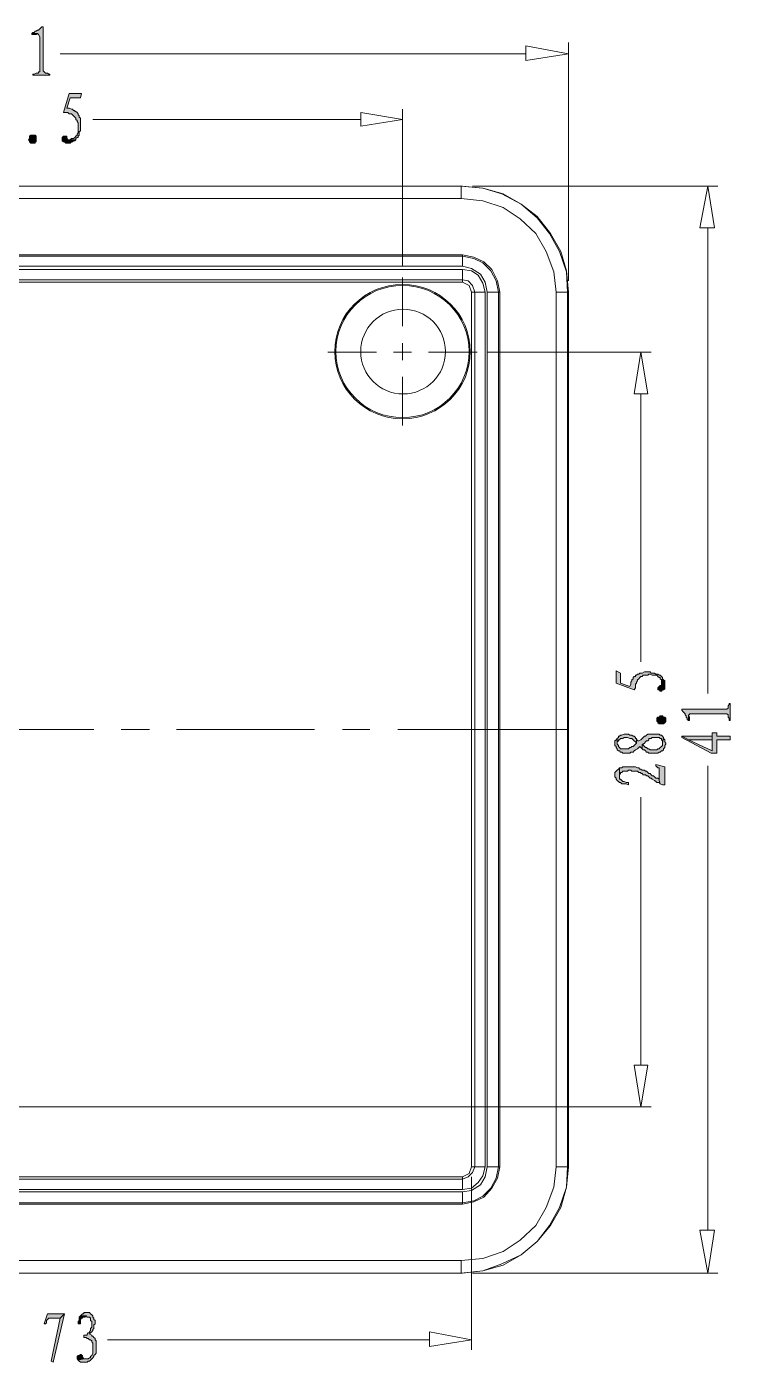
# Model space of a CAD drawing. Header units: millimetres. Extents: x 15 to 196, y 29 to 258.
# Drawn here: x 169.9 to 196.2, y 71.7 to 121.7 of the extents above; entities that cross this region are included whole.
import ezdxf

# ---------------------------------------------------------------- set-up
doc = ezdxf.new("R2010")
doc.units = ezdxf.units.MM

msp = doc.modelspace()

# ---------------------------------------------------------------- hatches: boundary and pattern name
at = {"true_color": 0xdda500}
h = msp.add_hatch(color=42, dxfattribs=at)
h.dxf.hatch_style = 2
h.paths.add_polyline_path([(170.510906, 121.705511), (170.468572, 121.705511), (170.426239, 121.663178), (170.383906, 121.620844), (170.341572, 121.578511), (170.299239, 121.578511), (170.256906, 121.536178), (170.214572, 121.536178), (170.172239, 121.493492), (170.129906, 121.493492), (170.087572, 121.451511), (170.299239, 121.451511), (170.341572, 121.409178), (170.383906, 121.324511), (170.383906, 121.282178), (170.383906, 120.054511), (170.383906, 120.012178), (170.341572, 120.012178), (170.341572, 119.969844), (170.299239, 119.969844), (170.256906, 119.969844), (170.172239, 119.927158), (170.129906, 119.927158), (170.129906, 119.884825), (170.764906, 119.884825), (170.764906, 119.927158), (170.722572, 119.927158), (170.680239, 119.969844), (170.595572, 119.969844), (170.553239, 120.012178), (170.510906, 120.054511)])
h = msp.add_hatch(color=42, dxfattribs=at)
h.dxf.hatch_style = 2
h.paths.add_polyline_path([(170.087572, 121.451511), (170.087572, 121.409178), (170.129906, 121.409178), (170.172239, 121.409178), (170.214572, 121.409178), (170.256906, 121.409178), (170.299239, 121.451511)])
h = msp.add_hatch(color=42, dxfattribs=at)
h.dxf.hatch_style = 2
h.paths.add_polyline_path([(171.950239, 119.207844), (171.484572, 119.207844), (171.272906, 118.488178), (171.315239, 118.488178), (171.357572, 118.488178), (171.442239, 118.488178), (171.484572, 118.445844), (171.526906, 118.445844), (171.569239, 118.445844), (171.611572, 118.403511), (171.653906, 118.361178), (171.696239, 118.318492), (171.738572, 118.276511), (171.738572, 118.234178), (171.780906, 118.191844), (171.780906, 118.149511), (171.823239, 118.107178), (171.823239, 118.064492), (171.823239, 118.022158), (171.823239, 117.937844), (171.823239, 117.895511), (171.823239, 117.853178), (171.823239, 117.768158), (171.823239, 117.726178), (171.780906, 117.683844), (171.780906, 117.641511), (171.738572, 117.599178), (171.696239, 117.556492), (171.653906, 117.514158), (171.611572, 117.514158), (171.569239, 117.514158), (171.526906, 117.472178), (171.484572, 117.472178), (171.442239, 117.472178), (171.738572, 117.472178), (171.738572, 117.514158), (171.780906, 117.556492), (171.823239, 117.556492), (171.823239, 117.599178), (171.865572, 117.641511), (171.865572, 117.726178), (171.865572, 117.768158), (171.907906, 117.810492), (171.907906, 117.853178), (171.907906, 117.937844), (171.907906, 117.980178), (171.907906, 118.022158), (171.907906, 118.107178), (171.907906, 118.149511), (171.907906, 118.191844), (171.907906, 118.276511), (171.865572, 118.318492), (171.865572, 118.361178), (171.823239, 118.403511), (171.823239, 118.445844), (171.780906, 118.488178), (171.738572, 118.530511), (171.696239, 118.530511), (171.696239, 118.572492), (171.653906, 118.572492), (171.611572, 118.614825), (171.569239, 118.614825), (171.484572, 118.657511), (171.442239, 118.657511), (171.399906, 118.657511), (171.526906, 119.038511), (171.907906, 119.038511)])
h = msp.add_hatch(color=42, dxfattribs=at)
h.dxf.hatch_style = 2
h.paths.add_polyline_path([(170.214572, 117.345178), (170.172239, 117.345178), (170.129906, 117.345178), (170.087572, 117.345178), (170.045239, 117.345178), (170.002906, 117.387511), (170.002906, 117.429844), (169.960572, 117.472178), (170.002906, 117.514158), (170.002906, 117.599178), (170.045239, 117.641511), (170.129906, 117.641511), (170.172239, 117.641511), (170.214572, 117.641511), (170.256906, 117.599178), (170.256906, 117.556492), (170.256906, 117.514158), (170.256906, 117.472178), (170.256906, 117.387511), (170.214572, 117.387511)])
h = msp.add_hatch(color=42, dxfattribs=at)
h.dxf.hatch_style = 2
h.paths.add_polyline_path([(171.315239, 117.599178), (171.272906, 117.599178), (171.230572, 117.556492), (171.230572, 117.514158), (171.230572, 117.472178), (171.230572, 117.429844), (171.272906, 117.387511), (171.315239, 117.387511), (171.357572, 117.345178), (171.442239, 117.345178), (171.484572, 117.345178), (171.526906, 117.345178), (171.569239, 117.387511), (171.611572, 117.387511), (171.653906, 117.429844), (171.696239, 117.429844), (171.738572, 117.472178), (171.442239, 117.472178), (171.399906, 117.556492), (171.399906, 117.599178), (171.357572, 117.599178)])
h = msp.add_hatch(color=42, dxfattribs=at)
h.dxf.hatch_style = 2
h.paths.add_polyline_path([(191.973906, 97.575511), (191.973906, 97.109844), (192.651239, 96.855492), (192.693572, 96.940511), (192.693572, 96.982844), (192.693572, 97.025178), (192.693572, 97.067511), (192.735906, 97.109844), (192.735906, 97.151825), (192.778239, 97.194511), (192.778239, 97.236844), (192.820572, 97.279178), (192.862906, 97.321511), (192.905239, 97.363844), (192.947572, 97.363844), (192.989906, 97.405825), (193.074572, 97.405825), (193.116906, 97.405825), (193.159239, 97.405825), (193.201572, 97.448158), (193.243906, 97.448158), (193.328572, 97.405825), (193.370906, 97.405825), (193.413239, 97.405825), (193.497906, 97.405825), (193.540239, 97.363844), (193.582572, 97.321511), (193.624906, 97.321511), (193.624906, 97.279178), (193.667239, 97.236844), (193.667239, 97.194511), (193.667239, 97.151825), (193.667239, 97.067511), (193.667239, 97.025178), (193.709572, 97.321511), (193.667239, 97.363844), (193.624906, 97.405825), (193.582572, 97.405825), (193.540239, 97.448158), (193.497906, 97.448158), (193.455572, 97.448158), (193.413239, 97.490844), (193.370906, 97.490844), (193.286239, 97.490844), (193.243906, 97.533178), (193.201572, 97.533178), (193.116906, 97.533178), (193.074572, 97.533178), (193.032239, 97.533178), (192.947572, 97.490844), (192.905239, 97.490844), (192.862906, 97.490844), (192.820572, 97.448158), (192.778239, 97.448158), (192.735906, 97.405825), (192.693572, 97.405825), (192.693572, 97.363844), (192.651239, 97.363844), (192.608906, 97.321511), (192.608906, 97.279178), (192.566572, 97.236844), (192.566572, 97.194511), (192.524239, 97.151825), (192.524239, 97.109844), (192.524239, 97.067511), (192.481906, 96.982844), (192.143239, 97.109844), (192.143239, 97.490844)])
h = msp.add_hatch(color=42, dxfattribs=at)
h.dxf.hatch_style = 2
h.paths.add_polyline_path([(193.540239, 96.897825), (193.540239, 96.855492), (193.582572, 96.855492), (193.624906, 96.813511), (193.667239, 96.813511), (193.709572, 96.855492), (193.751906, 96.855492), (193.794239, 96.897825), (193.794239, 96.940511), (193.794239, 96.982844), (193.794239, 97.025178), (193.794239, 97.109844), (193.794239, 97.151825), (193.794239, 97.194511), (193.751906, 97.236844), (193.709572, 97.279178), (193.709572, 97.321511), (193.667239, 97.025178), (193.624906, 97.025178), (193.582572, 96.982844), (193.540239, 96.940511)])
h = msp.add_hatch(color=42, dxfattribs=at)
h.dxf.hatch_style = 2
h.paths.add_polyline_path([(194.429239, 96.136178), (194.429239, 96.093492), (194.471572, 96.051511), (194.513906, 96.009178), (194.556239, 95.966844), (194.556239, 95.924511), (194.598572, 95.882178), (194.598572, 95.839492), (194.640906, 95.797158), (194.640906, 95.755178), (194.683239, 95.712844), (194.683239, 95.882178), (194.683239, 95.924511), (194.725572, 95.924511), (194.725572, 95.966844), (194.810239, 95.966844), (194.852572, 95.966844), (196.080239, 95.966844), (196.122572, 95.966844), (196.164906, 95.924511), (196.164906, 95.882178), (196.164906, 95.839492), (196.207239, 95.797158), (196.207239, 95.712844), (196.249572, 95.712844), (196.249572, 96.347492), (196.207239, 96.347492), (196.207239, 96.305511), (196.164906, 96.263178), (196.164906, 96.220844), (196.164906, 96.178511), (196.122572, 96.136178), (196.080239, 96.136178)])
h = msp.add_hatch(color=42, dxfattribs=at)
h.dxf.hatch_style = 2
h.paths.add_polyline_path([(193.836572, 95.797158), (193.836572, 95.755178), (193.836572, 95.712844), (193.836572, 95.670511), (193.794239, 95.628178), (193.751906, 95.585492), (193.709572, 95.585492), (193.624906, 95.585492), (193.582572, 95.585492), (193.540239, 95.628178), (193.540239, 95.670511), (193.497906, 95.670511), (193.497906, 95.712844), (193.497906, 95.755178), (193.497906, 95.797158), (193.540239, 95.839492), (193.582572, 95.839492), (193.624906, 95.882178), (193.667239, 95.882178), (193.709572, 95.882178), (193.751906, 95.839492), (193.794239, 95.839492)])
h = msp.add_hatch(color=42, dxfattribs=at)
h.dxf.hatch_style = 2
h.paths.add_polyline_path([(194.683239, 95.712844), (194.725572, 95.712844), (194.725572, 95.755178), (194.725572, 95.797158), (194.725572, 95.839492), (194.683239, 95.882178)])
h = msp.add_hatch(color=42, dxfattribs=at)
h.dxf.hatch_style = 2
h.paths.add_polyline_path([(191.931572, 94.866178), (191.931572, 94.823844), (191.931572, 94.781158), (191.973906, 94.738825), (191.973906, 94.696844), (192.016239, 94.654511), (192.016239, 94.612178), (192.058572, 94.569844), (192.100906, 94.569844), (192.143239, 94.527158), (192.185572, 94.527158), (192.227906, 94.484825), (192.270239, 94.484825), (192.354906, 94.484825), (192.439572, 94.484825), (192.481906, 94.484825), (192.524239, 94.527158), (192.566572, 94.527158), (192.608906, 94.527158), (192.651239, 94.569844), (192.693572, 94.612178), (192.778239, 94.654511), (192.820572, 94.696844), (192.862906, 94.738825), (192.905239, 94.696844), (192.947572, 94.654511), (192.947572, 94.823844), (192.989906, 94.823844), (193.032239, 94.866178), (193.074572, 94.908511), (193.116906, 94.950844), (193.159239, 94.950844), (193.201572, 94.993178), (193.201572, 95.035158), (193.243906, 95.035158), (193.286239, 95.035158), (193.328572, 95.077844), (193.413239, 95.077844), (193.455572, 95.077844), (193.497906, 95.077844), (193.582572, 95.077844), (193.624906, 95.035158), (193.667239, 95.035158), (193.667239, 94.993178), (193.709572, 94.950844), (193.709572, 94.908511), (193.709572, 94.866178), (193.751906, 95.077844), (193.709572, 95.120178), (193.667239, 95.162511), (193.624906, 95.162511), (193.582572, 95.204844), (193.497906, 95.204844), (193.455572, 95.204844), (193.413239, 95.204844), (193.370906, 95.204844), (193.286239, 95.204844), (193.243906, 95.204844), (193.201572, 95.204844), (193.159239, 95.204844), (193.116906, 95.162511), (193.074572, 95.120178), (193.032239, 95.120178), (192.989906, 95.077844), (192.947572, 95.035158), (192.905239, 94.993178), (192.820572, 94.950844), (192.778239, 94.950844), (192.735906, 95.035158), (192.735906, 94.866178), (192.693572, 94.823844), (192.651239, 94.781158), (192.608906, 94.738825), (192.566572, 94.738825), (192.524239, 94.696844), (192.481906, 94.696844), (192.439572, 94.654511), (192.397239, 94.654511), (192.354906, 94.654511), (192.312572, 94.654511), (192.227906, 94.654511), (192.185572, 94.654511), (192.143239, 94.654511), (192.100906, 94.696844), (192.058572, 94.738825), (192.058572, 94.781158), (192.016239, 94.823844), (192.016239, 94.866178), (192.016239, 95.035158), (191.973906, 94.993178), (191.931572, 94.950844), (191.931572, 94.908511)])
h = msp.add_hatch(color=42, dxfattribs=at)
h.dxf.hatch_style = 2
h.paths.add_polyline_path([(192.016239, 95.035158), (192.016239, 94.866178), (192.016239, 94.908511), (192.058572, 94.950844), (192.058572, 94.993178), (192.100906, 94.993178), (192.143239, 95.035158), (192.227906, 95.035158), (192.270239, 95.077844), (192.312572, 95.077844), (192.354906, 95.077844), (192.397239, 95.077844), (192.481906, 95.035158), (192.524239, 95.035158), (192.566572, 95.035158), (192.608906, 94.993178), (192.651239, 94.950844), (192.693572, 94.908511), (192.735906, 94.866178), (192.735906, 95.035158), (192.693572, 95.035158), (192.693572, 95.077844), (192.651239, 95.120178), (192.608906, 95.120178), (192.566572, 95.162511), (192.524239, 95.162511), (192.481906, 95.162511), (192.439572, 95.204844), (192.397239, 95.204844), (192.312572, 95.204844), (192.270239, 95.204844), (192.185572, 95.162511), (192.143239, 95.162511), (192.100906, 95.120178), (192.058572, 95.120178), (192.058572, 95.077844)])
h = msp.add_hatch(color=42, dxfattribs=at)
h.dxf.hatch_style = 2
h.paths.add_polyline_path([(192.947572, 94.654511), (192.989906, 94.612178), (193.032239, 94.612178), (193.074572, 94.569844), (193.116906, 94.527158), (193.159239, 94.527158), (193.201572, 94.484825), (193.243906, 94.484825), (193.286239, 94.484825), (193.370906, 94.484825), (193.413239, 94.484825), (193.455572, 94.484825), (193.497906, 94.484825), (193.540239, 94.484825), (193.582572, 94.527158), (193.624906, 94.527158), (193.667239, 94.569844), (193.709572, 94.569844), (193.751906, 94.612178), (193.751906, 94.654511), (193.794239, 94.696844), (193.794239, 94.738825), (193.794239, 94.781158), (193.836572, 94.823844), (193.836572, 94.866178), (193.794239, 94.908511), (193.794239, 94.950844), (193.794239, 94.993178), (193.751906, 95.035158), (193.751906, 95.077844), (193.709572, 94.866178), (193.709572, 94.823844), (193.709572, 94.781158), (193.667239, 94.738825), (193.624906, 94.696844), (193.582572, 94.654511), (193.540239, 94.654511), (193.497906, 94.612178), (193.413239, 94.612178), (193.370906, 94.612178), (193.328572, 94.612178), (193.286239, 94.612178), (193.243906, 94.612178), (193.201572, 94.654511), (193.159239, 94.654511), (193.116906, 94.696844), (193.074572, 94.696844), (193.032239, 94.738825), (192.947572, 94.823844)])
h = msp.add_hatch(color=42, dxfattribs=at)
h.dxf.hatch_style = 2
h.paths.add_polyline_path([(194.429239, 95.120178), (194.429239, 95.077844), (195.529906, 94.484825), (195.741572, 94.484825), (195.741572, 94.993178), (196.249572, 94.993178), (196.249572, 95.120178), (195.741572, 95.120178), (195.741572, 95.247178), (195.572239, 95.247178), (195.572239, 95.120178), (195.572239, 94.569844), (194.683239, 94.993178)])
h = msp.add_hatch(color=42, dxfattribs=at)
h.dxf.hatch_style = 2
h.paths.add_polyline_path([(194.429239, 95.120178), (194.683239, 94.993178), (195.572239, 94.993178), (195.572239, 94.569844), (195.572239, 95.120178)])
h = msp.add_hatch(color=42, dxfattribs=at)
h.dxf.hatch_style = 2
h.paths.add_polyline_path([(191.931572, 93.680492), (191.931572, 93.638511), (191.931572, 93.596178), (191.973906, 93.553844), (191.973906, 93.511511), (192.016239, 93.468825), (192.058572, 93.426492), (192.100906, 93.384511), (192.143239, 93.384511), (192.185572, 93.342178), (192.227906, 93.342178), (192.312572, 93.342178), (192.354906, 93.342178), (192.439572, 93.299844), (192.439572, 93.384511), (192.397239, 93.384511), (192.354906, 93.384511), (192.270239, 93.426492), (192.227906, 93.426492), (192.185572, 93.468825), (192.143239, 93.511511), (192.100906, 93.511511), (192.100906, 93.553844), (192.100906, 93.638511), (192.100906, 93.934844), (192.058572, 93.892511), (192.016239, 93.850178), (191.973906, 93.807844), (191.931572, 93.765511), (191.931572, 93.722825)])
h = msp.add_hatch(color=42, dxfattribs=at)
h.dxf.hatch_style = 2
h.paths.add_polyline_path([(192.100906, 93.934844), (192.100906, 93.638511), (192.100906, 93.680492), (192.143239, 93.722825), (192.143239, 93.765511), (192.185572, 93.765511), (192.227906, 93.807844), (192.270239, 93.807844), (192.312572, 93.807844), (192.397239, 93.807844), (192.439572, 93.850178), (192.524239, 93.850178), (192.566572, 93.807844), (192.651239, 93.807844), (192.693572, 93.807844), (192.735906, 93.807844), (192.778239, 93.807844), (192.820572, 93.765511), (192.905239, 93.765511), (192.905239, 93.722825), (192.947572, 93.722825), (192.989906, 93.680492), (193.032239, 93.680492), (193.074572, 93.680492), (193.116906, 93.638511), (193.159239, 93.638511), (193.201572, 93.596178), (193.243906, 93.553844), (193.286239, 93.553844), (193.328572, 93.511511), (193.413239, 93.468825), (193.455572, 93.426492), (193.497906, 93.384511), (193.582572, 93.384511), (193.624906, 93.342178), (193.582572, 93.468825), (193.582572, 93.511511), (193.540239, 93.553844), (193.455572, 93.553844), (193.413239, 93.596178), (193.370906, 93.638511), (193.328572, 93.638511), (193.286239, 93.680492), (193.243906, 93.722825), (193.201572, 93.722825), (193.159239, 93.765511), (193.116906, 93.807844), (193.074572, 93.807844), (193.032239, 93.850178), (192.989906, 93.850178), (192.947572, 93.850178), (192.905239, 93.892511), (192.862906, 93.892511), (192.820572, 93.934844), (192.778239, 93.934844), (192.693572, 93.976825), (192.651239, 93.976825), (192.608906, 93.976825), (192.566572, 93.976825), (192.481906, 93.976825), (192.439572, 93.976825), (192.397239, 93.976825), (192.312572, 93.976825), (192.270239, 93.976825), (192.227906, 93.976825), (192.185572, 93.934844), (192.143239, 93.934844)])
h = msp.add_hatch(color=42, dxfattribs=at)
h.dxf.hatch_style = 2
h.paths.add_polyline_path([(193.455572, 94.061844), (193.455572, 94.019511), (193.497906, 93.976825), (193.540239, 93.934844), (193.582572, 93.934844), (193.582572, 93.892511), (193.582572, 93.850178), (193.582572, 93.468825), (193.624906, 93.342178), (193.709572, 93.299844), (193.794239, 93.299844), (193.794239, 93.976825)])
h = msp.add_hatch(color=42, dxfattribs=at)
h.dxf.hatch_style = 2
h.paths.add_polyline_path([(171.315239, 73.487844), (170.680239, 73.487844), (170.553239, 73.106492), (170.595572, 73.106492), (170.637906, 73.148825), (170.637906, 73.233492), (170.680239, 73.275825), (170.722572, 73.318511), (170.764906, 73.318511), (170.807239, 73.318511), (171.145906, 73.318511)])
h = msp.add_hatch(color=42, dxfattribs=at)
h.dxf.hatch_style = 2
h.paths.add_polyline_path([(171.315239, 73.487844), (171.145906, 73.318511), (170.807239, 71.709492), (170.891906, 71.667158)])
h = msp.add_hatch(color=42, dxfattribs=at)
h.dxf.hatch_style = 2
h.paths.add_polyline_path([(172.161906, 73.529825), (172.119572, 73.529825), (172.034906, 73.529825), (172.034906, 73.487844), (171.992572, 73.487844), (171.950239, 73.445158), (171.907906, 73.402825), (172.119572, 73.402825), (172.161906, 73.360844), (172.204239, 73.360844), (172.246572, 73.360844), (172.288906, 73.318511), (172.288906, 73.275825), (172.288906, 73.233492), (172.331239, 73.191511), (172.331239, 73.106492), (172.331239, 73.064511), (172.331239, 73.021825), (172.331239, 72.979492), (172.288906, 72.937511), (172.288906, 72.852492), (172.246572, 72.810511), (172.246572, 72.767825), (172.204239, 72.767825), (172.161906, 72.725492), (172.161906, 72.683511), (172.119572, 72.683511), (172.077239, 72.683511), (172.034906, 72.683511), (172.034906, 72.598492), (172.077239, 72.598492), (172.119572, 72.598492), (172.161906, 72.556511), (172.204239, 72.556511), (172.246572, 72.513825), (172.288906, 72.513825), (172.331239, 72.471492), (172.331239, 72.429511), (172.373572, 72.386825), (172.373572, 72.302511), (172.373572, 72.260178), (172.373572, 72.217492), (172.373572, 72.133178), (172.373572, 72.090492), (172.373572, 72.048158), (172.373572, 72.006178), (172.331239, 71.921158), (172.288906, 71.879178), (172.288906, 71.836492), (172.246572, 71.836492), (172.204239, 71.794158), (172.161906, 71.794158), (172.077239, 71.794158), (172.034906, 71.794158), (171.823239, 71.752178), (171.865572, 71.709492), (171.907906, 71.667158), (171.950239, 71.667158), (171.992572, 71.667158), (172.034906, 71.667158), (172.077239, 71.667158), (172.119572, 71.667158), (172.161906, 71.667158), (172.204239, 71.709492), (172.246572, 71.709492), (172.288906, 71.752178), (172.331239, 71.794158), (172.373572, 71.836492), (172.415906, 71.879178), (172.415906, 71.921158), (172.458239, 71.963492), (172.500572, 72.006178), (172.500572, 72.090492), (172.500572, 72.133178), (172.500572, 72.175158), (172.500572, 72.217492), (172.500572, 72.302511), (172.500572, 72.344492), (172.500572, 72.386825), (172.500572, 72.471492), (172.458239, 72.513825), (172.458239, 72.556511), (172.415906, 72.598492), (172.373572, 72.640825), (172.331239, 72.640825), (172.331239, 72.683511), (172.246572, 72.725492), (172.288906, 72.767825), (172.331239, 72.810511), (172.373572, 72.852492), (172.373572, 72.894825), (172.415906, 72.937511), (172.415906, 72.979492), (172.415906, 73.064511), (172.458239, 73.106492), (172.458239, 73.148825), (172.458239, 73.191511), (172.458239, 73.233492), (172.415906, 73.275825), (172.415906, 73.318511), (172.373572, 73.360844), (172.373572, 73.402825), (172.331239, 73.445158), (172.288906, 73.487844), (172.246572, 73.529825), (172.204239, 73.529825)])
h = msp.add_hatch(color=42, dxfattribs=at)
h.dxf.hatch_style = 2
h.paths.add_polyline_path([(171.907906, 73.402825), (171.865572, 73.360844), (171.865572, 73.275825), (171.865572, 73.233492), (171.823239, 73.191511), (171.823239, 73.106492), (171.907906, 73.106492), (171.907906, 73.148825), (171.907906, 73.191511), (171.907906, 73.275825), (171.950239, 73.318511), (171.992572, 73.318511), (171.992572, 73.360844), (172.034906, 73.360844), (172.077239, 73.360844), (172.119572, 73.402825)])
h = msp.add_hatch(color=42, dxfattribs=at)
h.dxf.hatch_style = 2
h.paths.add_polyline_path([(171.907906, 71.963492), (171.865572, 71.921158), (171.823239, 71.921158), (171.780906, 71.879178), (171.780906, 71.836492), (171.780906, 71.794158), (171.823239, 71.752178), (172.034906, 71.794158), (171.992572, 71.879178), (171.992572, 71.921158), (171.950239, 71.921158), (171.950239, 71.963492)])

# ---------------------------------------------------------------- linework, layer by layer
at = {"color": 42, "lineweight": 0, "true_color": 0xdda500}
for points in [[(170.510906, 121.705511), (170.468572, 121.705511), (170.426239, 121.663178), (170.383906, 121.620844), (170.341572, 121.578511), (170.299239, 121.578511), (170.256906, 121.536178), (170.214572, 121.536178), (170.172239, 121.493492), (170.129906, 121.493492), (170.087572, 121.451511), (170.299239, 121.451511), (170.341572, 121.409178), (170.383906, 121.324511), (170.383906, 121.282178), (170.383906, 120.054511), (170.383906, 120.012178), (170.341572, 120.012178), (170.341572, 119.969844), (170.299239, 119.969844), (170.256906, 119.969844), (170.172239, 119.927158), (170.129906, 119.927158), (170.129906, 119.884825), (170.764906, 119.884825), (170.764906, 119.927158), (170.722572, 119.927158), (170.680239, 119.969844), (170.595572, 119.969844), (170.553239, 120.012178), (170.510906, 120.054511)], [(170.087572, 121.451511), (170.087572, 121.409178), (170.129906, 121.409178), (170.172239, 121.409178), (170.214572, 121.409178), (170.256906, 121.409178), (170.299239, 121.451511)], [(171.950239, 119.207844), (171.484572, 119.207844), (171.272906, 118.488178), (171.315239, 118.488178), (171.357572, 118.488178), (171.442239, 118.488178), (171.484572, 118.445844), (171.526906, 118.445844), (171.569239, 118.445844), (171.611572, 118.403511), (171.653906, 118.361178), (171.696239, 118.318492), (171.738572, 118.276511), (171.738572, 118.234178), (171.780906, 118.191844), (171.780906, 118.149511), (171.823239, 118.107178), (171.823239, 118.064492), (171.823239, 118.022158), (171.823239, 117.937844), (171.823239, 117.895511), (171.823239, 117.853178), (171.823239, 117.768158), (171.823239, 117.726178), (171.780906, 117.683844), (171.780906, 117.641511), (171.738572, 117.599178), (171.696239, 117.556492), (171.653906, 117.514158), (171.611572, 117.514158), (171.569239, 117.514158), (171.526906, 117.472178), (171.484572, 117.472178), (171.442239, 117.472178), (171.738572, 117.472178), (171.738572, 117.514158), (171.780906, 117.556492), (171.823239, 117.556492), (171.823239, 117.599178), (171.865572, 117.641511), (171.865572, 117.726178), (171.865572, 117.768158), (171.907906, 117.810492), (171.907906, 117.853178), (171.907906, 117.937844), (171.907906, 117.980178), (171.907906, 118.022158), (171.907906, 118.107178), (171.907906, 118.149511), (171.907906, 118.191844), (171.907906, 118.276511), (171.865572, 118.318492), (171.865572, 118.361178), (171.823239, 118.403511), (171.823239, 118.445844), (171.780906, 118.488178), (171.738572, 118.530511), (171.696239, 118.530511), (171.696239, 118.572492), (171.653906, 118.572492), (171.611572, 118.614825), (171.569239, 118.614825), (171.484572, 118.657511), (171.442239, 118.657511), (171.399906, 118.657511), (171.526906, 119.038511), (171.907906, 119.038511)], [(170.214572, 117.345178), (170.172239, 117.345178), (170.129906, 117.345178), (170.087572, 117.345178), (170.045239, 117.345178), (170.002906, 117.387511), (170.002906, 117.429844), (169.960572, 117.472178), (170.002906, 117.514158), (170.002906, 117.599178), (170.045239, 117.641511), (170.129906, 117.641511), (170.172239, 117.641511), (170.214572, 117.641511), (170.256906, 117.599178), (170.256906, 117.556492), (170.256906, 117.514158), (170.256906, 117.472178), (170.256906, 117.387511), (170.214572, 117.387511)], [(171.315239, 117.599178), (171.272906, 117.599178), (171.230572, 117.556492), (171.230572, 117.514158), (171.230572, 117.472178), (171.230572, 117.429844), (171.272906, 117.387511), (171.315239, 117.387511), (171.357572, 117.345178), (171.442239, 117.345178), (171.484572, 117.345178), (171.526906, 117.345178), (171.569239, 117.387511), (171.611572, 117.387511), (171.653906, 117.429844), (171.696239, 117.429844), (171.738572, 117.472178), (171.442239, 117.472178), (171.399906, 117.556492), (171.399906, 117.599178), (171.357572, 117.599178)], [(191.973906, 97.575511), (191.973906, 97.109844), (192.651239, 96.855492), (192.693572, 96.940511), (192.693572, 96.982844), (192.693572, 97.025178), (192.693572, 97.067511), (192.735906, 97.109844), (192.735906, 97.151825), (192.778239, 97.194511), (192.778239, 97.236844), (192.820572, 97.279178), (192.862906, 97.321511), (192.905239, 97.363844), (192.947572, 97.363844), (192.989906, 97.405825), (193.074572, 97.405825), (193.116906, 97.405825), (193.159239, 97.405825), (193.201572, 97.448158), (193.243906, 97.448158), (193.328572, 97.405825), (193.370906, 97.405825), (193.413239, 97.405825), (193.497906, 97.405825), (193.540239, 97.363844), (193.582572, 97.321511), (193.624906, 97.321511), (193.624906, 97.279178), (193.667239, 97.236844), (193.667239, 97.194511), (193.667239, 97.151825), (193.667239, 97.067511), (193.667239, 97.025178), (193.709572, 97.321511), (193.667239, 97.363844), (193.624906, 97.405825), (193.582572, 97.405825), (193.540239, 97.448158), (193.497906, 97.448158), (193.455572, 97.448158), (193.413239, 97.490844), (193.370906, 97.490844), (193.286239, 97.490844), (193.243906, 97.533178), (193.201572, 97.533178), (193.116906, 97.533178), (193.074572, 97.533178), (193.032239, 97.533178), (192.947572, 97.490844), (192.905239, 97.490844), (192.862906, 97.490844), (192.820572, 97.448158), (192.778239, 97.448158), (192.735906, 97.405825), (192.693572, 97.405825), (192.693572, 97.363844), (192.651239, 97.363844), (192.608906, 97.321511), (192.608906, 97.279178), (192.566572, 97.236844), (192.566572, 97.194511), (192.524239, 97.151825), (192.524239, 97.109844), (192.524239, 97.067511), (192.481906, 96.982844), (192.143239, 97.109844), (192.143239, 97.490844)], [(193.540239, 96.897825), (193.540239, 96.855492), (193.582572, 96.855492), (193.624906, 96.813511), (193.667239, 96.813511), (193.709572, 96.855492), (193.751906, 96.855492), (193.794239, 96.897825), (193.794239, 96.940511), (193.794239, 96.982844), (193.794239, 97.025178), (193.794239, 97.109844), (193.794239, 97.151825), (193.794239, 97.194511), (193.751906, 97.236844), (193.709572, 97.279178), (193.709572, 97.321511), (193.667239, 97.025178), (193.624906, 97.025178), (193.582572, 96.982844), (193.540239, 96.940511)], [(194.429239, 96.136178), (194.429239, 96.093492), (194.471572, 96.051511), (194.513906, 96.009178), (194.556239, 95.966844), (194.556239, 95.924511), (194.598572, 95.882178), (194.598572, 95.839492), (194.640906, 95.797158), (194.640906, 95.755178), (194.683239, 95.712844), (194.683239, 95.882178), (194.683239, 95.924511), (194.725572, 95.924511), (194.725572, 95.966844), (194.810239, 95.966844), (194.852572, 95.966844), (196.080239, 95.966844), (196.122572, 95.966844), (196.164906, 95.924511), (196.164906, 95.882178), (196.164906, 95.839492), (196.207239, 95.797158), (196.207239, 95.712844), (196.249572, 95.712844), (196.249572, 96.347492), (196.207239, 96.347492), (196.207239, 96.305511), (196.164906, 96.263178), (196.164906, 96.220844), (196.164906, 96.178511), (196.122572, 96.136178), (196.080239, 96.136178)], [(193.836572, 95.797158), (193.836572, 95.755178), (193.836572, 95.712844), (193.836572, 95.670511), (193.794239, 95.628178), (193.751906, 95.585492), (193.709572, 95.585492), (193.624906, 95.585492), (193.582572, 95.585492), (193.540239, 95.628178), (193.540239, 95.670511), (193.497906, 95.670511), (193.497906, 95.712844), (193.497906, 95.755178), (193.497906, 95.797158), (193.540239, 95.839492), (193.582572, 95.839492), (193.624906, 95.882178), (193.667239, 95.882178), (193.709572, 95.882178), (193.751906, 95.839492), (193.794239, 95.839492)], [(194.683239, 95.712844), (194.725572, 95.712844), (194.725572, 95.755178), (194.725572, 95.797158), (194.725572, 95.839492), (194.683239, 95.882178)], [(191.931572, 94.866178), (191.931572, 94.823844), (191.931572, 94.781158), (191.973906, 94.738825), (191.973906, 94.696844), (192.016239, 94.654511), (192.016239, 94.612178), (192.058572, 94.569844), (192.100906, 94.569844), (192.143239, 94.527158), (192.185572, 94.527158), (192.227906, 94.484825), (192.270239, 94.484825), (192.354906, 94.484825), (192.439572, 94.484825), (192.481906, 94.484825), (192.524239, 94.527158), (192.566572, 94.527158), (192.608906, 94.527158), (192.651239, 94.569844), (192.693572, 94.612178), (192.778239, 94.654511), (192.820572, 94.696844), (192.862906, 94.738825), (192.905239, 94.696844), (192.947572, 94.654511), (192.947572, 94.823844), (192.989906, 94.823844), (193.032239, 94.866178), (193.074572, 94.908511), (193.116906, 94.950844), (193.159239, 94.950844), (193.201572, 94.993178), (193.201572, 95.035158), (193.243906, 95.035158), (193.286239, 95.035158), (193.328572, 95.077844), (193.413239, 95.077844), (193.455572, 95.077844), (193.497906, 95.077844), (193.582572, 95.077844), (193.624906, 95.035158), (193.667239, 95.035158), (193.667239, 94.993178), (193.709572, 94.950844), (193.709572, 94.908511), (193.709572, 94.866178), (193.751906, 95.077844), (193.709572, 95.120178), (193.667239, 95.162511), (193.624906, 95.162511), (193.582572, 95.204844), (193.497906, 95.204844), (193.455572, 95.204844), (193.413239, 95.204844), (193.370906, 95.204844), (193.286239, 95.204844), (193.243906, 95.204844), (193.201572, 95.204844), (193.159239, 95.204844), (193.116906, 95.162511), (193.074572, 95.120178), (193.032239, 95.120178), (192.989906, 95.077844), (192.947572, 95.035158), (192.905239, 94.993178), (192.820572, 94.950844), (192.778239, 94.950844), (192.735906, 95.035158), (192.735906, 94.866178), (192.693572, 94.823844), (192.651239, 94.781158), (192.608906, 94.738825), (192.566572, 94.738825), (192.524239, 94.696844), (192.481906, 94.696844), (192.439572, 94.654511), (192.397239, 94.654511), (192.354906, 94.654511), (192.312572, 94.654511), (192.227906, 94.654511), (192.185572, 94.654511), (192.143239, 94.654511), (192.100906, 94.696844), (192.058572, 94.738825), (192.058572, 94.781158), (192.016239, 94.823844), (192.016239, 94.866178), (192.016239, 95.035158), (191.973906, 94.993178), (191.931572, 94.950844), (191.931572, 94.908511)], [(192.016239, 95.035158), (192.016239, 94.866178), (192.016239, 94.908511), (192.058572, 94.950844), (192.058572, 94.993178), (192.100906, 94.993178), (192.143239, 95.035158), (192.227906, 95.035158), (192.270239, 95.077844), (192.312572, 95.077844), (192.354906, 95.077844), (192.397239, 95.077844), (192.481906, 95.035158), (192.524239, 95.035158), (192.566572, 95.035158), (192.608906, 94.993178), (192.651239, 94.950844), (192.693572, 94.908511), (192.735906, 94.866178), (192.735906, 95.035158), (192.693572, 95.035158), (192.693572, 95.077844), (192.651239, 95.120178), (192.608906, 95.120178), (192.566572, 95.162511), (192.524239, 95.162511), (192.481906, 95.162511), (192.439572, 95.204844), (192.397239, 95.204844), (192.312572, 95.204844), (192.270239, 95.204844), (192.185572, 95.162511), (192.143239, 95.162511), (192.100906, 95.120178), (192.058572, 95.120178), (192.058572, 95.077844)], [(192.947572, 94.654511), (192.989906, 94.612178), (193.032239, 94.612178), (193.074572, 94.569844), (193.116906, 94.527158), (193.159239, 94.527158), (193.201572, 94.484825), (193.243906, 94.484825), (193.286239, 94.484825), (193.370906, 94.484825), (193.413239, 94.484825), (193.455572, 94.484825), (193.497906, 94.484825), (193.540239, 94.484825), (193.582572, 94.527158), (193.624906, 94.527158), (193.667239, 94.569844), (193.709572, 94.569844), (193.751906, 94.612178), (193.751906, 94.654511), (193.794239, 94.696844), (193.794239, 94.738825), (193.794239, 94.781158), (193.836572, 94.823844), (193.836572, 94.866178), (193.794239, 94.908511), (193.794239, 94.950844), (193.794239, 94.993178), (193.751906, 95.035158), (193.751906, 95.077844), (193.709572, 94.866178), (193.709572, 94.823844), (193.709572, 94.781158), (193.667239, 94.738825), (193.624906, 94.696844), (193.582572, 94.654511), (193.540239, 94.654511), (193.497906, 94.612178), (193.413239, 94.612178), (193.370906, 94.612178), (193.328572, 94.612178), (193.286239, 94.612178), (193.243906, 94.612178), (193.201572, 94.654511), (193.159239, 94.654511), (193.116906, 94.696844), (193.074572, 94.696844), (193.032239, 94.738825), (192.947572, 94.823844)], [(194.429239, 95.120178), (194.429239, 95.077844), (195.529906, 94.484825), (195.741572, 94.484825), (195.741572, 94.993178), (196.249572, 94.993178), (196.249572, 95.120178), (195.741572, 95.120178), (195.741572, 95.247178), (195.572239, 95.247178), (195.572239, 95.120178), (195.572239, 94.569844), (194.683239, 94.993178)], [(194.429239, 95.120178), (194.683239, 94.993178), (195.572239, 94.993178), (195.572239, 94.569844), (195.572239, 95.120178)], [(191.931572, 93.680492), (191.931572, 93.638511), (191.931572, 93.596178), (191.973906, 93.553844), (191.973906, 93.511511), (192.016239, 93.468825), (192.058572, 93.426492), (192.100906, 93.384511), (192.143239, 93.384511), (192.185572, 93.342178), (192.227906, 93.342178), (192.312572, 93.342178), (192.354906, 93.342178), (192.439572, 93.299844), (192.439572, 93.384511), (192.397239, 93.384511), (192.354906, 93.384511), (192.270239, 93.426492), (192.227906, 93.426492), (192.185572, 93.468825), (192.143239, 93.511511), (192.100906, 93.511511), (192.100906, 93.553844), (192.100906, 93.638511), (192.100906, 93.934844), (192.058572, 93.892511), (192.016239, 93.850178), (191.973906, 93.807844), (191.931572, 93.765511), (191.931572, 93.722825)], [(192.100906, 93.934844), (192.100906, 93.638511), (192.100906, 93.680492), (192.143239, 93.722825), (192.143239, 93.765511), (192.185572, 93.765511), (192.227906, 93.807844), (192.270239, 93.807844), (192.312572, 93.807844), (192.397239, 93.807844), (192.439572, 93.850178), (192.524239, 93.850178), (192.566572, 93.807844), (192.651239, 93.807844), (192.693572, 93.807844), (192.735906, 93.807844), (192.778239, 93.807844), (192.820572, 93.765511), (192.905239, 93.765511), (192.905239, 93.722825), (192.947572, 93.722825), (192.989906, 93.680492), (193.032239, 93.680492), (193.074572, 93.680492), (193.116906, 93.638511), (193.159239, 93.638511), (193.201572, 93.596178), (193.243906, 93.553844), (193.286239, 93.553844), (193.328572, 93.511511), (193.413239, 93.468825), (193.455572, 93.426492), (193.497906, 93.384511), (193.582572, 93.384511), (193.624906, 93.342178), (193.582572, 93.468825), (193.582572, 93.511511), (193.540239, 93.553844), (193.455572, 93.553844), (193.413239, 93.596178), (193.370906, 93.638511), (193.328572, 93.638511), (193.286239, 93.680492), (193.243906, 93.722825), (193.201572, 93.722825), (193.159239, 93.765511), (193.116906, 93.807844), (193.074572, 93.807844), (193.032239, 93.850178), (192.989906, 93.850178), (192.947572, 93.850178), (192.905239, 93.892511), (192.862906, 93.892511), (192.820572, 93.934844), (192.778239, 93.934844), (192.693572, 93.976825), (192.651239, 93.976825), (192.608906, 93.976825), (192.566572, 93.976825), (192.481906, 93.976825), (192.439572, 93.976825), (192.397239, 93.976825), (192.312572, 93.976825), (192.270239, 93.976825), (192.227906, 93.976825), (192.185572, 93.934844), (192.143239, 93.934844)], [(193.455572, 94.061844), (193.455572, 94.019511), (193.497906, 93.976825), (193.540239, 93.934844), (193.582572, 93.934844), (193.582572, 93.892511), (193.582572, 93.850178), (193.582572, 93.468825), (193.624906, 93.342178), (193.709572, 93.299844), (193.794239, 93.299844), (193.794239, 93.976825)], [(171.315239, 73.487844), (170.680239, 73.487844), (170.553239, 73.106492), (170.595572, 73.106492), (170.637906, 73.148825), (170.637906, 73.233492), (170.680239, 73.275825), (170.722572, 73.318511), (170.764906, 73.318511), (170.807239, 73.318511), (171.145906, 73.318511)], [(171.315239, 73.487844), (171.145906, 73.318511), (170.807239, 71.709492), (170.891906, 71.667158)], [(172.161906, 73.529825), (172.119572, 73.529825), (172.034906, 73.529825), (172.034906, 73.487844), (171.992572, 73.487844), (171.950239, 73.445158), (171.907906, 73.402825), (172.119572, 73.402825), (172.161906, 73.360844), (172.204239, 73.360844), (172.246572, 73.360844), (172.288906, 73.318511), (172.288906, 73.275825), (172.288906, 73.233492), (172.331239, 73.191511), (172.331239, 73.106492), (172.331239, 73.064511), (172.331239, 73.021825), (172.331239, 72.979492), (172.288906, 72.937511), (172.288906, 72.852492), (172.246572, 72.810511), (172.246572, 72.767825), (172.204239, 72.767825), (172.161906, 72.725492), (172.161906, 72.683511), (172.119572, 72.683511), (172.077239, 72.683511), (172.034906, 72.683511), (172.034906, 72.598492), (172.077239, 72.598492), (172.119572, 72.598492), (172.161906, 72.556511), (172.204239, 72.556511), (172.246572, 72.513825), (172.288906, 72.513825), (172.331239, 72.471492), (172.331239, 72.429511), (172.373572, 72.386825), (172.373572, 72.302511), (172.373572, 72.260178), (172.373572, 72.217492), (172.373572, 72.133178), (172.373572, 72.090492), (172.373572, 72.048158), (172.373572, 72.006178), (172.331239, 71.921158), (172.288906, 71.879178), (172.288906, 71.836492), (172.246572, 71.836492), (172.204239, 71.794158), (172.161906, 71.794158), (172.077239, 71.794158), (172.034906, 71.794158), (171.823239, 71.752178), (171.865572, 71.709492), (171.907906, 71.667158), (171.950239, 71.667158), (171.992572, 71.667158), (172.034906, 71.667158), (172.077239, 71.667158), (172.119572, 71.667158), (172.161906, 71.667158), (172.204239, 71.709492), (172.246572, 71.709492), (172.288906, 71.752178), (172.331239, 71.794158), (172.373572, 71.836492), (172.415906, 71.879178), (172.415906, 71.921158), (172.458239, 71.963492), (172.500572, 72.006178), (172.500572, 72.090492), (172.500572, 72.133178), (172.500572, 72.175158), (172.500572, 72.217492), (172.500572, 72.302511), (172.500572, 72.344492), (172.500572, 72.386825), (172.500572, 72.471492), (172.458239, 72.513825), (172.458239, 72.556511), (172.415906, 72.598492), (172.373572, 72.640825), (172.331239, 72.640825), (172.331239, 72.683511), (172.246572, 72.725492), (172.288906, 72.767825), (172.331239, 72.810511), (172.373572, 72.852492), (172.373572, 72.894825), (172.415906, 72.937511), (172.415906, 72.979492), (172.415906, 73.064511), (172.458239, 73.106492), (172.458239, 73.148825), (172.458239, 73.191511), (172.458239, 73.233492), (172.415906, 73.275825), (172.415906, 73.318511), (172.373572, 73.360844), (172.373572, 73.402825), (172.331239, 73.445158), (172.288906, 73.487844), (172.246572, 73.529825), (172.204239, 73.529825)], [(171.907906, 73.402825), (171.865572, 73.360844), (171.865572, 73.275825), (171.865572, 73.233492), (171.823239, 73.191511), (171.823239, 73.106492), (171.907906, 73.106492), (171.907906, 73.148825), (171.907906, 73.191511), (171.907906, 73.275825), (171.950239, 73.318511), (171.992572, 73.318511), (171.992572, 73.360844), (172.034906, 73.360844), (172.077239, 73.360844), (172.119572, 73.402825)], [(171.907906, 71.963492), (171.865572, 71.921158), (171.823239, 71.921158), (171.780906, 71.879178), (171.780906, 71.836492), (171.780906, 71.794158), (171.823239, 71.752178), (172.034906, 71.794158), (171.992572, 71.879178), (171.992572, 71.921158), (171.950239, 71.921158), (171.950239, 71.963492)]]:
    msp.add_lwpolyline(points, close=True, dxfattribs=at)
at = {"color": 131, "lineweight": 0, "true_color": 0x7fffff}
for points in [[(190.195906, 112.180511), (190.195906, 121.112844)], [(183.972906, 112.730492), (183.972906, 118.614825)], [(186.597572, 115.736511), (195.783906, 115.736511)], [(187.147906, 109.513511), (193.286239, 109.513511)], [(158.869239, 81.234492), (193.286239, 81.234492)], [(186.555239, 78.610178), (186.555239, 72.133178)], [(186.597572, 75.011492), (195.783906, 75.011492)]]:
    msp.add_lwpolyline(points, dxfattribs=at)
at = {"color": 3, "lineweight": 0, "true_color": 0x00ff00}
for points in [[(188.587239, 120.689158), (171.145906, 120.689158)], [(182.406572, 118.234178), (172.373572, 118.234178)], [(195.402906, 114.170178), (195.402906, 96.728844)], [(192.905239, 107.947178), (192.905239, 97.913825)], [(195.402906, 76.620158), (195.402906, 94.019511)], [(192.905239, 82.800825), (192.905239, 92.834178)], [(184.988906, 72.513825), (172.923906, 72.513825)]]:
    msp.add_lwpolyline(points, dxfattribs=at)
for points in [[(188.587239, 120.985492), (190.195906, 120.689158), (188.587239, 120.435158)], [(182.406572, 118.488178), (183.972906, 118.234178), (182.406572, 117.980178)], [(195.106572, 114.170178), (195.402906, 115.736511), (195.656906, 114.170178)], [(192.651239, 107.947178), (192.905239, 109.513511), (193.159239, 107.947178)], [(193.159239, 82.800825), (192.905239, 81.234492), (192.651239, 82.800825)], [(195.656906, 76.620158), (195.402906, 75.011492), (195.106572, 76.620158)], [(184.988906, 72.810511), (186.555239, 72.513825), (184.988906, 72.260178)]]:
    msp.add_lwpolyline(points, close=True, dxfattribs=at)
at = {"color": 7, "lineweight": 0}
for points in [[(153.408239, 115.736511), (186.216572, 115.736511)], [(186.174239, 115.736511), (153.450572, 115.736511)], [(186.216572, 115.736511), (186.174239, 115.736511)], [(186.174239, 115.270844), (186.174239, 115.736511)], [(190.153572, 111.757178), (190.111239, 112.518825), (189.857239, 113.280825), (189.476239, 113.958511), (189.010572, 114.551178), (188.417906, 115.059178), (187.698239, 115.439825), (186.978572, 115.651492), (186.174239, 115.736511)], [(190.195906, 111.757178), (190.111239, 112.561511), (189.899572, 113.280825), (189.518572, 113.958511), (189.010572, 114.593158), (188.417906, 115.059178), (187.740572, 115.439825), (186.978572, 115.651492), (186.216572, 115.736511)], [(186.174239, 115.270844), (153.450572, 115.270844)], [(189.730239, 111.757178), (189.645572, 112.518825), (189.349239, 113.280825), (188.968239, 113.958511), (188.375572, 114.508844), (187.740572, 114.932178), (186.978572, 115.186178), (186.174239, 115.270844)], [(153.408239, 113.154178), (186.216572, 113.154178)], [(186.216572, 113.111844), (153.408239, 113.111844)], [(186.216572, 113.154178), (186.216572, 112.730492)], [(187.613572, 111.757178), (187.528906, 112.180511), (187.317239, 112.603844), (187.020906, 112.900178), (186.639906, 113.069511), (186.216572, 113.154178)], [(187.571239, 111.757178), (187.486572, 112.180511), (187.274906, 112.561511), (186.978572, 112.857844), (186.639906, 113.026825), (186.216572, 113.111844)], [(186.216572, 112.730492), (153.408239, 112.730492)], [(153.408239, 112.603844), (186.216572, 112.603844)], [(187.147906, 111.757178), (187.063239, 112.138178), (186.893906, 112.434511), (186.555239, 112.646178), (186.216572, 112.730492)], [(186.216572, 112.603844), (186.216572, 112.138178)], [(187.063239, 111.757178), (186.978572, 112.095844), (186.809239, 112.392178), (186.555239, 112.561511), (186.216572, 112.603844)], [(153.408239, 112.222492), (186.216572, 112.222492)], [(186.216572, 112.138178), (153.408239, 112.138178)], [(186.682239, 111.757178), (186.597572, 112.011178), (186.428239, 112.180511), (186.216572, 112.222492)], [(186.555239, 111.757178), (186.470572, 112.011178), (186.216572, 112.138178)], [(187.063239, 111.757178), (186.555239, 111.757178)], [(186.555239, 78.990825), (186.555239, 111.757178)], [(186.682239, 111.757178), (186.682239, 78.990825)], [(187.063239, 111.757178), (187.063239, 78.990825)], [(187.147906, 111.757178), (187.613572, 111.757178)], [(187.147906, 78.990825), (187.147906, 111.757178)], [(187.571239, 78.990825), (187.571239, 111.757178)], [(187.613572, 111.757178), (187.613572, 78.990825)], [(189.730239, 111.757178), (190.153572, 111.757178)], [(189.730239, 78.990825), (189.730239, 111.757178)], [(190.195906, 111.757178), (190.153572, 111.757178)], [(190.153572, 78.990825), (190.153572, 111.757178)], [(190.195906, 111.757178), (190.195906, 78.990825)], [(153.408239, 78.610178), (186.216572, 78.610178)], [(186.174239, 75.011492), (186.978572, 75.096158), (187.698239, 75.350158), (188.417906, 75.688825), (189.010572, 76.196825), (189.476239, 76.789844), (189.857239, 77.466825), (190.111239, 78.229178), (190.153572, 78.990825)], [(186.174239, 75.477511), (186.978572, 75.561825), (187.740572, 75.815825), (188.375572, 76.239511), (188.968239, 76.789844), (189.349239, 77.466825), (189.645572, 78.229178), (189.730239, 78.990825)], [(186.216572, 75.011492), (186.978572, 75.096158), (187.740572, 75.308178), (188.417906, 75.688825), (189.010572, 76.196825), (189.518572, 76.789844), (189.899572, 77.466825), (190.111239, 78.229178), (190.195906, 78.990825)], [(186.216572, 77.594178), (186.639906, 77.678492), (187.020906, 77.848178), (187.317239, 78.186492), (187.528906, 78.567492), (187.613572, 78.990825)], [(186.216572, 77.636158), (186.639906, 77.721178), (186.978572, 77.890158), (187.274906, 78.186492), (187.486572, 78.567492), (187.571239, 78.990825)], [(186.216572, 78.059492), (186.555239, 78.102178), (186.893906, 78.313492), (187.063239, 78.610178), (187.147906, 78.990825)], [(186.216572, 78.144158), (186.555239, 78.186492), (186.809239, 78.398158), (186.978572, 78.652511), (187.063239, 78.990825)], [(186.216572, 78.525158), (186.428239, 78.610178), (186.597572, 78.779511), (186.682239, 78.990825)], [(186.216572, 78.610178), (186.470572, 78.736825), (186.555239, 78.990825)], [(186.216572, 78.144158), (186.216572, 78.610178)], [(187.063239, 78.990825), (186.555239, 78.990825)], [(187.613572, 78.990825), (187.147906, 78.990825)], [(189.730239, 78.990825), (190.153572, 78.990825)], [(190.153572, 78.990825), (190.195906, 78.990825)], [(186.216572, 78.525158), (153.408239, 78.525158)], [(186.216572, 78.144158), (153.408239, 78.144158)], [(153.408239, 78.059492), (186.216572, 78.059492)], [(153.408239, 77.636158), (186.216572, 77.636158)], [(186.216572, 77.594178), (153.408239, 77.594178)], [(186.216572, 78.059492), (186.216572, 77.594178)], [(153.450572, 75.477511), (186.174239, 75.477511)], [(186.174239, 75.477511), (186.174239, 75.011492)], [(186.216572, 75.011492), (153.408239, 75.011492)], [(153.450572, 75.011492), (186.174239, 75.011492)], [(186.174239, 75.011492), (186.216572, 75.011492)]]:
    msp.add_lwpolyline(points, dxfattribs=at)
at = {"color": 1, "lineweight": 0, "true_color": 0xff0000}
for points in [[(183.972906, 110.487178), (183.972906, 112.307511)], [(183.972906, 109.217178), (183.972906, 109.851825)], [(181.178906, 109.513511), (182.999239, 109.513511)], [(183.634239, 109.513511), (184.311572, 109.513511)], [(184.946572, 109.513511), (186.766906, 109.513511)], [(183.972906, 106.761844), (183.972906, 108.582178)], [(167.251239, 95.374178), (172.415906, 95.374178)], [(173.431906, 95.374178), (174.490239, 95.374178)], [(175.506239, 95.374178), (180.670906, 95.374178)], [(181.729239, 95.374178), (182.745239, 95.374178)], [(183.803572, 95.374178), (190.195906, 95.374178)]]:
    msp.add_lwpolyline(points, dxfattribs=at)
at = {"color": 7, "lineweight": 0}
msp.add_circle((183.994072, 109.534678), 1.5875, dxfattribs=at)
for major_axis, ratio in [((2.54, 0), 0.991667), ((2.497667, 0), 0.991525)]:
    msp.add_ellipse((183.972906, 109.534678), major_axis=major_axis, ratio=ratio, start_param=0, end_param=6.283185, dxfattribs=at)

doc.saveas('drawing.dxf')
